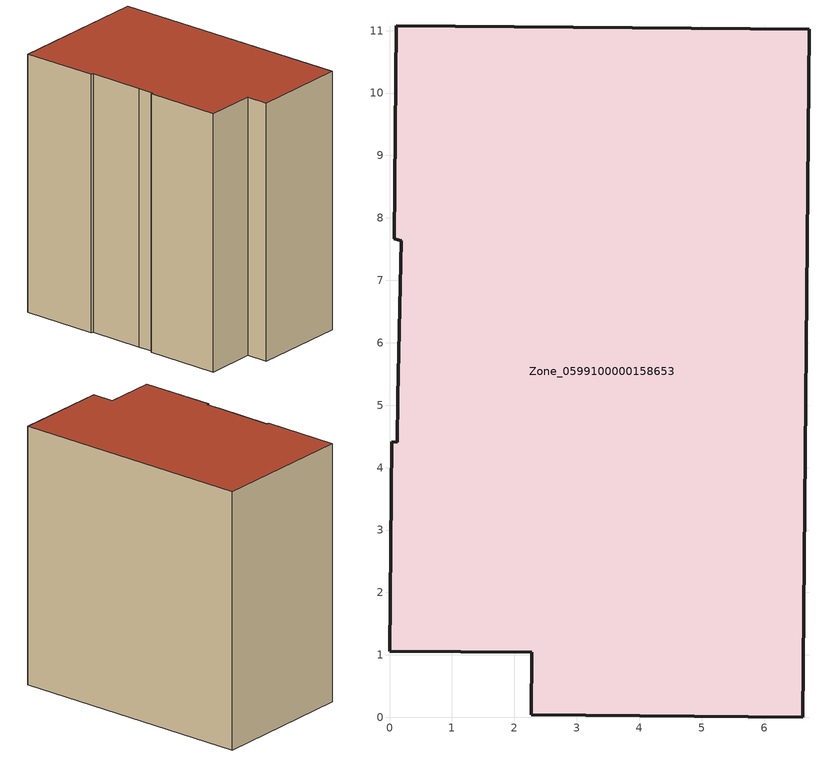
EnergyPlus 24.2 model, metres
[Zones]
Zone_0599100000158653
 floor ground (C_G): 2.27,0.04 2.28,1.04 0,1.06 0.04,4.41 0.12,4.41 0.13,5.13 0.19,7.63 0.07,7.67 0.11,11.08 6.72,11.02 6.62,0 z0
 wall outside (C_F): 2.28,1.04 2.27,0.04 6.62,0 6.72,11.02 0.11,11.08 0.07,7.67 0.19,7.63 0.13,5.13 0.12,4.41 0.04,4.41 0,1.06 2.28,1.04 z0:11.73
 roof outside (C_R): 0.12,4.41 0.04,4.41 0,1.06 2.28,1.04 2.27,0.04 6.62,0 6.72,11.02 0.11,11.08 0.07,7.67 0.19,7.63 0.13,5.13 z11.73
[BUILDING]
Pand.0599100000158653: North Axis=0; Terrain=City; Loads Convergence Tolerance Value=0.04; Temperature Convergence Tolerance Value=0.4; Solar Distribution=FullExterior; Maximum Number of Warmup Days=25; Minimum Number of Warmup Days=1
[Site:Location]
Rotterdam.The.Hague.AP_ZH_NLD Design_Conditions: Latitude=51.96; Longitude=4.45; Time Zone=1; Elevation=-4.5
[SITE:GROUNDTEMPERATURE:BUILDINGSURFACE]
18, 18, 18, 18, 18, 18, 18, 18, 18, 18, 18, 18
[MATERIAL] Thermal Absorptance=0.9; Solar Absorptance=0.7; Visible Absorptance=0.7
Name | Roughness | Thickness | Conductivity | Density | Specific Heat
G.TC.1946 | MediumSmooth | 0.15 | 1 | 540 | 1210
F.TC.1946 | Rough | 0.3 | 0.857143 | 1920 | 840
R.TC.1946 | MediumRough | 0.2 | 0.909091 | 1500 | 1000
[CONSTRUCTION]
C_G: G.TC.1946
C_F: F.TC.1946
C_R: R.TC.1946
[ZONE]
Zone_0599100000158653: Type=1; Multiplier=1; Ceiling Height=Autocalculate; Volume=Autocalculate; Floor Area=autocalculate; Part of Total Floor Area=Yes
[ZONEINFILTRATION:DESIGNFLOWRATE]
Infil_Zone_0599100000158653: Zone or ZoneList or Space or SpaceList=Zone_0599100000158653; Schedule=AlwaysOn; Design Flow Rate Calculation Method=Flow/Area; Flow Rate per Floor Area=0.003; Constant Term Coefficient=1; Temperature Term Coefficient=0; Velocity Term Coefficient=0; Velocity Squared Term Coefficient=0
[HVACTEMPLATE:ZONE:IDEALLOADSAIRSYSTEM]
Zone_0599100000158653: Maximum Heating Supply Air Temperature=50; Minimum Cooling Supply Air Temperature=13; Maximum Heating Supply Air Humidity Ratio=0.0156; Minimum Cooling Supply Air Humidity Ratio=0.0077; Heating Limit=NoLimit; Cooling Limit=NoLimit; Dehumidification Control Type=ConstantSensibleHeatRatio; Cooling Sensible Heat Ratio=0.7; Dehumidification Setpoint=60; Humidification Control Type=None; Humidification Setpoint=30; Outdoor Air Method=None; Outdoor Air Flow Rate per Person=0.00944; Outdoor Air Flow Rate per Zone Floor Area=0; Outdoor Air Flow Rate per Zone=0; Demand Controlled Ventilation Type=None; Outdoor Air Economizer Type=NoEconomizer; Heat Recovery Type=None; Sensible Heat Recovery Effectiveness=0.7; Latent Heat Recovery Effectiveness=0.65
[ZONECONTROL:THERMOSTAT]
ThermostatControl_Zone_0599100000158653: Zone or ZoneList=Zone_0599100000158653; Control Type Schedule=DualSetpointControlType; Control 1=Thermostat_Zone_0599100000158653; Temperature Difference Between Cutout And Setpoint=0
[THERMOSTATSETPOINT:DUALSETPOINT]
Thermostat_Zone_0599100000158653: Heating Setpoint Temperature Schedule=HeatingSetpoint_Zone_0599100000158653; Cooling Setpoint Temperature Schedule=CoolingSetpoint_Zone_0599100000158653
[SCHEDULE:COMPACT]
HeatingSetpoint_Zone_0599100000158653: Through: 12/31, For: AllDays, Until: 24:00, 21
CoolingSetpoint_Zone_0599100000158653: Through: 12/31, For: AllDays, Until: 24:00, 24
DualSetpointControlType: Through: 12/31, For: AllDays, Until: 24:00, 4
AlwaysOn: Through: 12/31, For: AllDays, Until: 24:00, 1
